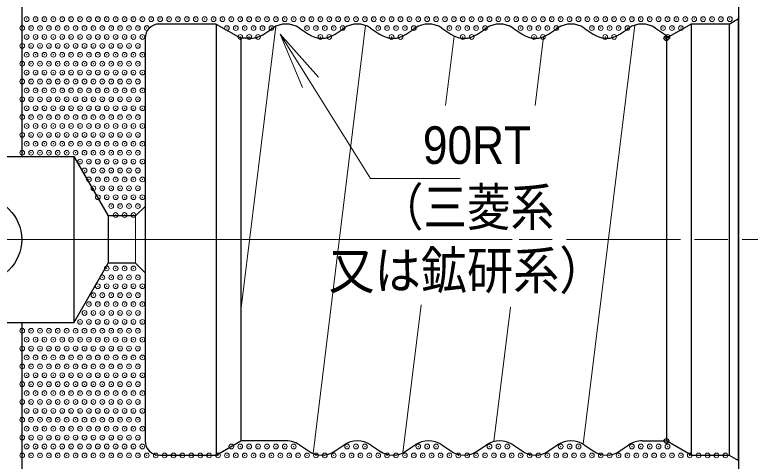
# Model space of a CAD drawing. Units: millimetres at full size, sheet at 1:2; details may follow other scales. Extents: x 4078 to 5758, y -31 to 1157.
# Drawn here: x 5510.4 to 5665.3, y 515.3 to 609.4 of the extents above; entities that cross this region are included whole.
import ezdxf
from ezdxf.enums import TextEntityAlignment as Align

# ---------------------------------------------------------------- set-up
doc = ezdxf.new("R2010")
doc.units = ezdxf.units.MM
doc.header["$LTSCALE"] = 2
doc.header["$PDMODE"] = 32
doc.header["$PDSIZE"] = 1
doc.linetypes.add('CHAIN', pattern=[18.5, 12, -1.5, 3.5, -1.5])
doc.linetypes.add('DASHED', pattern=[7.5, 6, -1.5])
for name, color, linetype, lineweight in [('0_2', 1, 'DASHED', 13), ('1外形線', 7, 'Continuous', 30), ('2細い実線', 7, 'Continuous', 20), ('4中心線', 1, 'CHAIN', 15), ('6寸法線', 4, 'Continuous', 13), ('AM_5', 2, 'Continuous', 15)]:
    doc.layers.add(name, color=color, linetype=linetype, lineweight=lineweight)
doc.styles.add('ＭＳ Ｐゴシック', font='')
doc.styles.get('ＭＳ Ｐゴシック').set_extended_font_data('MS PGothic')

# ---------------------------------------------------------------- blocks, each defined once
blk = doc.blocks.new('open_arrow')
at = {"color": 0, "linetype": 'Continuous', "lineweight": -2}
blk.add_lwpolyline([(7.5, 1.25), (0, 0), (7.5, -1.25)], dxfattribs=at)

msp = doc.modelspace()

# ---------------------------------------------------------------- hatches: boundary and pattern name
at = {"layer": '2細い実線'}
h = msp.add_hatch(dxfattribs=at)
h.set_pattern_fill('USER', color=3, style=0, pattern_type=2)
h.set_pattern_definition([(83, (4994.458, 726.564), (-18.61024, 2.28505), [])])
h.paths.add_polyline_path([(5647.655, 604.417), (5647.655, 562.017), (5647.655, 519.64), (5642.55, 519.64, 0.14976), (5639.749, 518.782), (5637.851, 517.498, -0.30639), (5632.249, 517.498), (5630.351, 518.782, 0.30639), (5624.749, 518.782), (5622.851, 517.498, -0.30639), (5617.249, 517.498), (5615.351, 518.782, 0.30639), (5609.749, 518.782), (5607.851, 517.498, -0.30639), (5602.249, 517.498), (5600.351, 518.782, 0.30639), (5594.749, 518.782), (5592.851, 517.498, -0.30639), (5587.249, 517.498), (5585.351, 518.782, 0.30639), (5579.749, 518.782), (5577.851, 517.498, -0.30639), (5572.249, 517.498), (5570.351, 518.782, 0.17467), (5567.066, 519.617), (5558.047, 519.617), (5558.047, 562.017), (5558.047, 604.417), (5560.05, 604.417, 0.14976), (5562.851, 605.275), (5564.749, 606.558, -0.30639), (5570.351, 606.558), (5572.249, 605.275, 0.30639), (5577.851, 605.275), (5579.749, 606.558, -0.30639), (5585.351, 606.558), (5587.249, 605.275, 0.30639), (5592.851, 605.275), (5594.749, 606.558, -0.30639), (5600.351, 606.558), (5602.249, 605.275, 0.30639), (5607.851, 605.275), (5609.749, 606.558, -0.30639), (5615.351, 606.558), (5617.249, 605.275, 0.30639), (5622.851, 605.275), (5624.749, 606.558, -0.30639), (5630.351, 606.558), (5632.249, 605.275, 0.30639), (5637.851, 605.275), (5639.749, 606.558, -0.30639), (5645.351, 606.558), (5647.249, 605.275, 0.02377), (5647.655, 605.028)])
h.paths.add_polyline_path([(5578.828, 548.652), (5626.544, 547.541), (5633.089, 590.268), (5584.009, 590.268)], flags=16)

# ---------------------------------------------------------------- linework, layer by layer
at = {"layer": '0_2', "color": 7, "linetype": 'Continuous'}
msp.add_line((5535.851, 567.017), (5535.851, 557.017), dxfattribs=at)
at = {"layer": '1外形線'}
for p, q in [((5511.851, 630.017), (5511.851, 579.517)), ((5662.851, 617.719), (5662.851, 506.314)), ((5552.851, 607.417), (5540.851, 607.417)), ((5552.851, 607.417), (5552.851, 516.617)), ((5552.851, 607.417), (5558.047, 604.417)), ((5652.851, 607.417), (5647.655, 604.417)), ((5652.851, 607.417), (5652.851, 516.617)), ((5660.851, 607.417), (5652.851, 607.417)), ((5660.851, 607.417), (5662.851, 608.571)), ((5660.851, 607.417), (5660.851, 516.617)), ((5662.851, 515.462), (5662.851, 608.571)), ((5662.851, 608.031), (5662.851, 598.571)), ((5562.851, 605.275), (5564.749, 606.558)), ((5570.351, 606.558), (5572.249, 605.275)), ((5577.851, 605.275), (5579.749, 606.558)), ((5585.351, 606.558), (5587.249, 605.275)), ((5592.851, 605.275), (5594.749, 606.558)), ((5600.351, 606.558), (5602.249, 605.275)), ((5607.851, 605.275), (5609.749, 606.558)), ((5615.351, 606.558), (5617.249, 605.275)), ((5622.851, 605.275), (5624.749, 606.558)), ((5630.351, 606.558), (5632.249, 605.275)), ((5637.851, 605.275), (5639.749, 606.558)), ((5645.351, 606.558), (5647.249, 605.275)), ((5537.851, 604.417), (5537.851, 519.617)), ((5558.047, 604.417), (5558.047, 519.617)), ((5560.05, 604.417), (5558.047, 604.417)), ((5647.655, 605.028), (5647.655, 604.417)), ((5647.655, 604.417), (5647.655, 519.64)), ((5662.851, 598.571), (5662.851, 525.462)), ((5552.851, 597.417), (5552.851, 526.617)), ((5537.851, 594.417), (5537.851, 529.617)), ((5558.047, 594.417), (5558.047, 529.617)), ((5489.851, 579.517), (5522.851, 579.517)), ((5522.851, 579.517), (5522.851, 544.517)), ((5522.851, 579.517), (5530.068, 567.017)), ((5535.851, 567.017), (5537.851, 569.017)), ((5535.851, 567.017), (5537.851, 569.017)), ((5535.851, 567.017), (5530.068, 567.017)), ((5530.068, 567.017), (5530.068, 557.017)), ((5522.851, 544.517), (5530.068, 557.017)), ((5535.851, 557.017), (5530.068, 557.017)), ((5535.851, 557.017), (5537.851, 555.017)), ((5522.851, 544.517), (5489.851, 544.517)), ((5511.851, 544.517), (5511.851, 494.017)), ((5662.851, 516.002), (5662.851, 525.462)), ((5552.851, 516.617), (5558.047, 519.617)), ((5567.066, 519.617), (5558.047, 519.617)), ((5642.55, 519.64), (5647.655, 519.64)), ((5652.851, 516.617), (5647.655, 519.617)), ((5570.351, 518.782), (5572.249, 517.498)), ((5577.851, 517.498), (5579.749, 518.782)), ((5585.351, 518.782), (5587.249, 517.498)), ((5592.851, 517.498), (5594.749, 518.782)), ((5600.351, 518.782), (5602.249, 517.498)), ((5607.851, 517.498), (5609.749, 518.782)), ((5615.351, 518.782), (5617.249, 517.498)), ((5622.851, 517.498), (5624.749, 518.782)), ((5630.351, 518.782), (5632.249, 517.498)), ((5637.851, 517.498), (5639.749, 518.782)), ((5540.851, 516.617), (5552.851, 516.617)), ((5652.851, 516.617), (5660.851, 516.617)), ((5660.851, 516.617), (5662.851, 515.462))]:
    msp.add_line(p, q, dxfattribs=at)
msp.add_circle((5502.851, 562.017), 9, dxfattribs=at)
for centre, radius, start, end in [((5540.851, 604.417), 3, 90, 180), ((5567.55, 602.417), 5, 55.93041, 124.06959), ((5582.55, 602.417), 5, 55.93041, 124.06959), ((5597.55, 602.417), 5, 55.93041, 124.06959), ((5612.55, 602.417), 5, 55.93041, 124.06959), ((5627.55, 602.417), 5, 55.93041, 124.06959), ((5642.55, 602.417), 5, 55.93041, 124.06959), ((5560.05, 609.417), 5, 270, 304.06959), ((5575.05, 609.417), 5, 235.93041, 304.06959), ((5590.05, 609.417), 5, 235.93041, 304.06959), ((5605.05, 609.417), 5, 235.93041, 304.06959), ((5620.05, 609.417), 5, 235.93041, 304.06959), ((5635.05, 609.417), 5, 235.93041, 304.06959), ((5650.05, 609.417), 5, 235.93041, 241.37786), ((5540.851, 519.617), 3, 180, 270), ((5567.55, 514.64), 5, 55.93041, 95.56269), ((5582.55, 514.64), 5, 55.93041, 124.06959), ((5597.55, 514.64), 5, 55.93041, 124.06959), ((5612.55, 514.64), 5, 55.93041, 124.06959), ((5627.55, 514.64), 5, 55.93041, 124.06959), ((5642.55, 514.64), 5, 90, 124.06959), ((5575.05, 521.64), 5, 235.93041, 304.06959), ((5590.05, 521.64), 5, 235.93041, 304.06959), ((5605.05, 521.64), 5, 235.93041, 304.06959), ((5620.05, 521.64), 5, 235.93041, 304.06959), ((5635.05, 521.64), 5, 235.93041, 304.06959)]:
    msp.add_arc(centre, radius, start, end, dxfattribs=at)
for p in [(5647.655, 604.417), (5647.655, 519.617)]:
    msp.add_point(p, dxfattribs=at)
at = {"layer": '2細い実線'}
for p in [(5512.895, 608.439), (5514.77, 608.439), (5516.645, 608.439), (5518.52, 608.439), (5520.395, 608.439), (5522.27, 608.439), (5524.145, 608.439), (5526.02, 608.439), (5527.895, 608.439), (5529.77, 608.439), (5531.645, 608.439), (5533.52, 608.439), (5535.395, 608.439), (5537.27, 608.439), (5539.145, 608.439), (5541.02, 608.439), (5542.895, 608.439), (5544.77, 608.439), (5546.645, 608.439), (5548.52, 608.439), (5550.395, 608.439), (5552.27, 608.439), (5554.145, 608.439), (5556.02, 608.439), (5557.895, 608.439), (5559.77, 608.439), (5561.645, 608.439), (5563.52, 608.439), (5565.395, 608.439), (5567.27, 608.439), (5569.145, 608.439), (5571.02, 608.439), (5572.895, 608.439), (5574.77, 608.439), (5576.645, 608.439), (5578.52, 608.439), (5580.395, 608.439), (5582.27, 608.439), (5584.145, 608.439), (5586.02, 608.439), (5587.895, 608.439), (5589.77, 608.439), (5591.645, 608.439), (5593.52, 608.439), (5595.395, 608.439), (5597.27, 608.439), (5599.145, 608.439), (5601.02, 608.439), (5602.895, 608.439), (5604.77, 608.439), (5606.645, 608.439), (5608.52, 608.439), (5610.395, 608.439), (5612.27, 608.439), (5614.145, 608.439), (5616.02, 608.439), (5617.895, 608.439), (5619.77, 608.439), (5621.645, 608.439), (5623.52, 608.439), (5625.395, 608.439), (5627.27, 608.439), (5629.145, 608.439), (5631.02, 608.439), (5632.895, 608.439), (5634.77, 608.439), (5636.645, 608.439), (5638.52, 608.439), (5640.395, 608.439), (5642.27, 608.439), (5644.145, 608.439), (5646.02, 608.439), (5647.895, 608.439), (5649.77, 608.439), (5651.645, 608.439), (5653.52, 608.439), (5655.395, 608.439), (5657.27, 608.439), (5659.145, 608.439), (5661.02, 608.439), (5511.958, 606.564), (5513.833, 606.564), (5515.708, 606.564), (5517.583, 606.564), (5519.458, 606.564), (5521.333, 606.564), (5523.208, 606.564), (5525.083, 606.564), (5526.958, 606.564), (5528.833, 606.564), (5530.708, 606.564), (5532.583, 606.564), (5534.458, 606.564), (5536.333, 606.564), (5538.208, 606.564), (5555.083, 606.564), (5556.958, 606.564), (5558.833, 606.564), (5560.708, 606.564), (5562.583, 606.564), (5564.458, 606.564), (5571.958, 606.564), (5573.833, 606.564), (5575.708, 606.564), (5577.583, 606.564), (5579.458, 606.564), (5586.958, 606.564), (5588.833, 606.564), (5590.708, 606.564), (5592.583, 606.564), (5594.458, 606.564), (5601.958, 606.564), (5603.833, 606.564), (5605.708, 606.564), (5607.583, 606.564), (5609.458, 606.564), (5616.958, 606.564), (5618.833, 606.564), (5620.708, 606.564), (5622.583, 606.564), (5624.458, 606.564), (5631.958, 606.564), (5633.833, 606.564), (5635.708, 606.564), (5637.583, 606.564), (5639.458, 606.564), (5646.958, 606.564), (5648.833, 606.564), (5650.708, 606.564), (5512.895, 604.689), (5514.77, 604.689), (5516.645, 604.689), (5518.52, 604.689), (5520.395, 604.689), (5522.27, 604.689), (5524.145, 604.689), (5526.02, 604.689), (5527.895, 604.689), (5529.77, 604.689), (5531.645, 604.689), (5533.52, 604.689), (5535.395, 604.689), (5537.27, 604.689), (5557.895, 604.689), (5559.77, 604.689), (5561.645, 604.689), (5574.77, 604.689), (5576.645, 604.689), (5589.77, 604.689), (5591.645, 604.689), (5604.77, 604.689), (5606.645, 604.689), (5619.77, 604.689), (5621.645, 604.689), (5634.77, 604.689), (5636.645, 604.689), (5647.895, 604.689), (5511.958, 602.814), (5513.833, 602.814), (5515.708, 602.814), (5517.583, 602.814), (5519.458, 602.814), (5521.333, 602.814), (5523.208, 602.814), (5525.083, 602.814), (5526.958, 602.814), (5528.833, 602.814), (5530.708, 602.814), (5532.583, 602.814), (5534.458, 602.814), (5536.333, 602.814), (5512.895, 600.939), (5514.77, 600.939), (5516.645, 600.939), (5518.52, 600.939), (5520.395, 600.939), (5522.27, 600.939), (5524.145, 600.939), (5526.02, 600.939), (5527.895, 600.939), (5529.77, 600.939), (5531.645, 600.939), (5533.52, 600.939), (5535.395, 600.939), (5537.27, 600.939), (5511.958, 599.064), (5513.833, 599.064), (5515.708, 599.064), (5517.583, 599.064), (5519.458, 599.064), (5521.333, 599.064), (5523.208, 599.064), (5525.083, 599.064), (5526.958, 599.064), (5528.833, 599.064), (5530.708, 599.064), (5532.583, 599.064), (5534.458, 599.064), (5536.333, 599.064), (5512.895, 597.189), (5514.77, 597.189), (5516.645, 597.189), (5518.52, 597.189), (5520.395, 597.189), (5522.27, 597.189), (5524.145, 597.189), (5526.02, 597.189), (5527.895, 597.189), (5529.77, 597.189), (5531.645, 597.189), (5533.52, 597.189), (5535.395, 597.189), (5537.27, 597.189), (5511.958, 595.314), (5513.833, 595.314), (5515.708, 595.314), (5517.583, 595.314), (5519.458, 595.314), (5521.333, 595.314), (5523.208, 595.314), (5525.083, 595.314), (5526.958, 595.314), (5528.833, 595.314), (5530.708, 595.314), (5532.583, 595.314), (5534.458, 595.314), (5536.333, 595.314), (5512.895, 593.439), (5514.77, 593.439), (5516.645, 593.439), (5518.52, 593.439), (5520.395, 593.439), (5522.27, 593.439), (5524.145, 593.439), (5526.02, 593.439), (5527.895, 593.439), (5529.77, 593.439), (5531.645, 593.439), (5533.52, 593.439), (5535.395, 593.439), (5537.27, 593.439), (5511.958, 591.564), (5513.833, 591.564), (5515.708, 591.564), (5517.583, 591.564), (5519.458, 591.564), (5521.333, 591.564), (5523.208, 591.564), (5525.083, 591.564), (5526.958, 591.564), (5528.833, 591.564), (5530.708, 591.564), (5532.583, 591.564), (5534.458, 591.564), (5536.333, 591.564), (5512.895, 589.689), (5514.77, 589.689), (5516.645, 589.689), (5518.52, 589.689), (5520.395, 589.689), (5522.27, 589.689), (5524.145, 589.689), (5526.02, 589.689), (5527.895, 589.689), (5529.77, 589.689), (5531.645, 589.689), (5533.52, 589.689), (5535.395, 589.689), (5537.27, 589.689), (5511.958, 587.814), (5513.833, 587.814), (5515.708, 587.814), (5517.583, 587.814), (5519.458, 587.814), (5521.333, 587.814), (5523.208, 587.814), (5525.083, 587.814), (5526.958, 587.814), (5528.833, 587.814), (5530.708, 587.814), (5532.583, 587.814), (5534.458, 587.814), (5536.333, 587.814), (5512.895, 585.939), (5514.77, 585.939), (5516.645, 585.939), (5518.52, 585.939), (5520.395, 585.939), (5522.27, 585.939), (5524.145, 585.939), (5526.02, 585.939), (5527.895, 585.939), (5529.77, 585.939), (5531.645, 585.939), (5533.52, 585.939), (5535.395, 585.939), (5537.27, 585.939), (5511.958, 584.064), (5513.833, 584.064), (5515.708, 584.064), (5517.583, 584.064), (5519.458, 584.064), (5521.333, 584.064), (5523.208, 584.064), (5525.083, 584.064), (5526.958, 584.064), (5528.833, 584.064), (5530.708, 584.064), (5532.583, 584.064), (5534.458, 584.064), (5536.333, 584.064), (5512.895, 582.189), (5514.77, 582.189), (5516.645, 582.189), (5518.52, 582.189), (5520.395, 582.189), (5522.27, 582.189), (5524.145, 582.189), (5526.02, 582.189), (5527.895, 582.189), (5529.77, 582.189), (5531.645, 582.189), (5533.52, 582.189), (5535.395, 582.189), (5537.27, 582.189), (5511.958, 580.314), (5513.833, 580.314), (5515.708, 580.314), (5517.583, 580.314), (5519.458, 580.314), (5521.333, 580.314), (5523.208, 580.314), (5525.083, 580.314), (5526.958, 580.314), (5528.833, 580.314), (5530.708, 580.314), (5532.583, 580.314), (5534.458, 580.314), (5536.333, 580.314), (5524.145, 578.439), (5526.02, 578.439), (5527.895, 578.439), (5529.77, 578.439), (5531.645, 578.439), (5533.52, 578.439), (5535.395, 578.439), (5537.27, 578.439), (5525.083, 576.564), (5526.958, 576.564), (5528.833, 576.564), (5530.708, 576.564), (5532.583, 576.564), (5534.458, 576.564), (5536.333, 576.564), (5526.02, 574.689), (5527.895, 574.689), (5529.77, 574.689), (5531.645, 574.689), (5533.52, 574.689), (5535.395, 574.689), (5537.27, 574.689), (5526.958, 572.814), (5528.833, 572.814), (5530.708, 572.814), (5532.583, 572.814), (5534.458, 572.814), (5536.333, 572.814), (5527.895, 570.939), (5529.77, 570.939), (5531.645, 570.939), (5533.52, 570.939), (5535.395, 570.939), (5537.27, 570.939), (5530.708, 569.064), (5532.583, 569.064), (5534.458, 569.064), (5536.333, 569.064), (5531.645, 567.189), (5533.52, 567.189), (5535.395, 567.189), (5529.77, 555.939), (5531.645, 555.939), (5533.52, 555.939), (5535.395, 555.939), (5528.833, 554.064), (5530.708, 554.064), (5532.583, 554.064), (5534.458, 554.064), (5536.333, 554.064), (5527.895, 552.189), (5529.77, 552.189), (5531.645, 552.189), (5533.52, 552.189), (5535.395, 552.189), (5537.27, 552.189), (5526.958, 550.314), (5528.833, 550.314), (5530.708, 550.314), (5532.583, 550.314), (5534.458, 550.314), (5536.333, 550.314), (5526.02, 548.439), (5527.895, 548.439), (5529.77, 548.439), (5531.645, 548.439), (5533.52, 548.439), (5535.395, 548.439), (5537.27, 548.439), (5525.083, 546.564), (5526.958, 546.564), (5528.833, 546.564), (5530.708, 546.564), (5532.583, 546.564), (5534.458, 546.564), (5536.333, 546.564), (5524.145, 544.689), (5526.02, 544.689), (5527.895, 544.689), (5529.77, 544.689), (5531.645, 544.689), (5533.52, 544.689), (5535.395, 544.689), (5537.27, 544.689), (5511.958, 542.814), (5513.833, 542.814), (5515.708, 542.814), (5517.583, 542.814), (5519.458, 542.814), (5521.333, 542.814), (5523.208, 542.814), (5525.083, 542.814), (5526.958, 542.814), (5528.833, 542.814), (5530.708, 542.814), (5532.583, 542.814), (5534.458, 542.814), (5536.333, 542.814), (5512.895, 540.939), (5514.77, 540.939), (5516.645, 540.939), (5518.52, 540.939), (5520.395, 540.939), (5522.27, 540.939), (5524.145, 540.939), (5526.02, 540.939), (5527.895, 540.939), (5529.77, 540.939), (5531.645, 540.939), (5533.52, 540.939), (5535.395, 540.939), (5537.27, 540.939), (5511.958, 539.064), (5513.833, 539.064), (5515.708, 539.064), (5517.583, 539.064), (5519.458, 539.064), (5521.333, 539.064), (5523.208, 539.064), (5525.083, 539.064), (5526.958, 539.064), (5528.833, 539.064), (5530.708, 539.064), (5532.583, 539.064), (5534.458, 539.064), (5536.333, 539.064), (5512.895, 537.189), (5514.77, 537.189), (5516.645, 537.189), (5518.52, 537.189), (5520.395, 537.189), (5522.27, 537.189), (5524.145, 537.189), (5526.02, 537.189), (5527.895, 537.189), (5529.77, 537.189), (5531.645, 537.189), (5533.52, 537.189), (5535.395, 537.189), (5537.27, 537.189), (5511.958, 535.314), (5513.833, 535.314), (5515.708, 535.314), (5517.583, 535.314), (5519.458, 535.314), (5521.333, 535.314), (5523.208, 535.314), (5525.083, 535.314), (5526.958, 535.314), (5528.833, 535.314), (5530.708, 535.314), (5532.583, 535.314), (5534.458, 535.314), (5536.333, 535.314), (5512.895, 533.439), (5514.77, 533.439), (5516.645, 533.439), (5518.52, 533.439), (5520.395, 533.439), (5522.27, 533.439), (5524.145, 533.439), (5526.02, 533.439), (5527.895, 533.439), (5529.77, 533.439), (5531.645, 533.439), (5533.52, 533.439), (5535.395, 533.439), (5537.27, 533.439), (5511.958, 531.564), (5513.833, 531.564), (5515.708, 531.564), (5517.583, 531.564), (5519.458, 531.564), (5521.333, 531.564), (5523.208, 531.564), (5525.083, 531.564), (5526.958, 531.564), (5528.833, 531.564), (5530.708, 531.564), (5532.583, 531.564), (5534.458, 531.564), (5536.333, 531.564), (5512.895, 529.689), (5514.77, 529.689), (5516.645, 529.689), (5518.52, 529.689), (5520.395, 529.689), (5522.27, 529.689), (5524.145, 529.689), (5526.02, 529.689), (5527.895, 529.689), (5529.77, 529.689), (5531.645, 529.689), (5533.52, 529.689), (5535.395, 529.689), (5537.27, 529.689), (5511.958, 527.814), (5513.833, 527.814), (5515.708, 527.814), (5517.583, 527.814), (5519.458, 527.814), (5521.333, 527.814), (5523.208, 527.814), (5525.083, 527.814), (5526.958, 527.814), (5528.833, 527.814), (5530.708, 527.814), (5532.583, 527.814), (5534.458, 527.814), (5536.333, 527.814), (5512.895, 525.939), (5514.77, 525.939), (5516.645, 525.939), (5518.52, 525.939), (5520.395, 525.939), (5522.27, 525.939), (5524.145, 525.939), (5526.02, 525.939), (5527.895, 525.939), (5529.77, 525.939), (5531.645, 525.939), (5533.52, 525.939), (5535.395, 525.939), (5537.27, 525.939), (5511.958, 524.064), (5513.833, 524.064), (5515.708, 524.064), (5517.583, 524.064), (5519.458, 524.064), (5521.333, 524.064), (5523.208, 524.064), (5525.083, 524.064), (5526.958, 524.064), (5528.833, 524.064), (5530.708, 524.064), (5532.583, 524.064), (5534.458, 524.064), (5536.333, 524.064), (5512.895, 522.189), (5514.77, 522.189), (5516.645, 522.189), (5518.52, 522.189), (5520.395, 522.189), (5522.27, 522.189), (5524.145, 522.189), (5526.02, 522.189), (5527.895, 522.189), (5529.77, 522.189), (5531.645, 522.189), (5533.52, 522.189), (5535.395, 522.189), (5537.27, 522.189), (5511.958, 520.314), (5513.833, 520.314), (5515.708, 520.314), (5517.583, 520.314), (5519.458, 520.314), (5521.333, 520.314), (5523.208, 520.314), (5525.083, 520.314), (5526.958, 520.314), (5528.833, 520.314), (5530.708, 520.314), (5532.583, 520.314), (5534.458, 520.314), (5536.333, 520.314), (5512.895, 518.439), (5514.77, 518.439), (5516.645, 518.439), (5518.52, 518.439), (5520.395, 518.439), (5522.27, 518.439), (5524.145, 518.439), (5526.02, 518.439), (5527.895, 518.439), (5529.77, 518.439), (5531.645, 518.439), (5533.52, 518.439), (5535.395, 518.439), (5537.27, 518.439), (5556.02, 518.439), (5557.895, 518.439), (5559.77, 518.439), (5561.645, 518.439), (5563.52, 518.439), (5565.395, 518.439), (5567.27, 518.439), (5569.145, 518.439), (5580.395, 518.439), (5582.27, 518.439), (5584.145, 518.439), (5595.395, 518.439), (5597.27, 518.439), (5599.145, 518.439), (5610.395, 518.439), (5612.27, 518.439), (5614.145, 518.439), (5625.395, 518.439), (5627.27, 518.439), (5629.145, 518.439), (5640.395, 518.439), (5642.27, 518.439), (5644.145, 518.439), (5646.02, 518.439), (5647.895, 518.439), (5511.958, 516.564), (5513.833, 516.564), (5515.708, 516.564), (5517.583, 516.564), (5519.458, 516.564), (5521.333, 516.564), (5523.208, 516.564), (5525.083, 516.564), (5526.958, 516.564), (5528.833, 516.564), (5530.708, 516.564), (5532.583, 516.564), (5534.458, 516.564), (5536.333, 516.564), (5538.208, 516.564), (5540.083, 516.564), (5541.958, 516.564), (5543.833, 516.564), (5545.708, 516.564), (5547.583, 516.564), (5549.458, 516.564), (5551.333, 516.564), (5553.208, 516.564), (5555.083, 516.564), (5556.958, 516.564), (5558.833, 516.564), (5560.708, 516.564), (5562.583, 516.564), (5564.458, 516.564), (5566.333, 516.564), (5568.208, 516.564), (5570.083, 516.564), (5571.958, 516.564), (5573.833, 516.564), (5575.708, 516.564), (5577.583, 516.564), (5579.458, 516.564), (5581.333, 516.564), (5583.208, 516.564), (5585.083, 516.564), (5586.958, 516.564), (5588.833, 516.564), (5590.708, 516.564), (5592.583, 516.564), (5594.458, 516.564), (5596.333, 516.564), (5598.208, 516.564), (5600.083, 516.564), (5601.958, 516.564), (5603.833, 516.564), (5605.708, 516.564), (5607.583, 516.564), (5609.458, 516.564), (5611.333, 516.564), (5613.208, 516.564), (5615.083, 516.564), (5616.958, 516.564), (5618.833, 516.564), (5620.708, 516.564), (5622.583, 516.564), (5624.458, 516.564), (5626.333, 516.564), (5628.208, 516.564), (5630.083, 516.564), (5631.958, 516.564), (5633.833, 516.564), (5635.708, 516.564), (5637.583, 516.564), (5639.458, 516.564), (5641.333, 516.564), (5643.208, 516.564), (5645.083, 516.564), (5646.958, 516.564), (5648.833, 516.564), (5650.708, 516.564), (5652.583, 516.564), (5654.458, 516.564), (5656.333, 516.564), (5658.208, 516.564), (5660.083, 516.564)]:
    msp.add_point(p, dxfattribs=at)
at = {"layer": '4中心線'}
for p, q in [((5687.614, 562.017), (4156.702, 562.017)), ((5279.696, 562.017), (5615.162, 562.017)), ((5279.696, 562.017), (5615.162, 562.017))]:
    msp.add_line(p, q, dxfattribs=at)
at = {"layer": '6寸法線'}
msp.add_line((5662.851, 534.776), (5662.851, 347.537), dxfattribs=at)
msp.add_lwpolyline([(5566.311, 605.308), (5572.676, 595.135), (5585.348, 574.884), (5598.192, 574.877), (5604.192, 574.877)], dxfattribs=at)
at = {"layer": 'AM_5'}
for p, q in [((5652.851, 560.017), (5652.851, 541.646)), ((5662.851, 560.017), (5662.851, 541.646))]:
    msp.add_line(p, q, dxfattribs=at)

# ---------------------------------------------------------------- block references
at = {"layer": '6寸法線', "xscale": 1.6, "yscale": 1.6, "rotation": 302}
msp.add_blockref('open_arrow', (5566.311, 605.308), dxfattribs=at)

# ---------------------------------------------------------------- texts
at = {"layer": '6寸法線', "style": 'ＭＳ Ｐゴシック', "width": 0.9}
msp.add_text('90RT', height=7.918, dxfattribs=at).set_placement((5607.761, 581.915), align=Align.MIDDLE_CENTER)
at = {"layer": '6寸法線', "style": 'ＭＳ Ｐゴシック'}
for s, width, p in [('（三菱系', 0.85, (5587.289, 572.833)), ('又は鉱研系）', 0.9, (5576.489, 559.499))]:
    msp.add_text(s, height=7.918, dxfattribs=dict(at, width=width)).set_placement(p, align=Align.TOP_LEFT)

doc.saveas('drawing.dxf')
